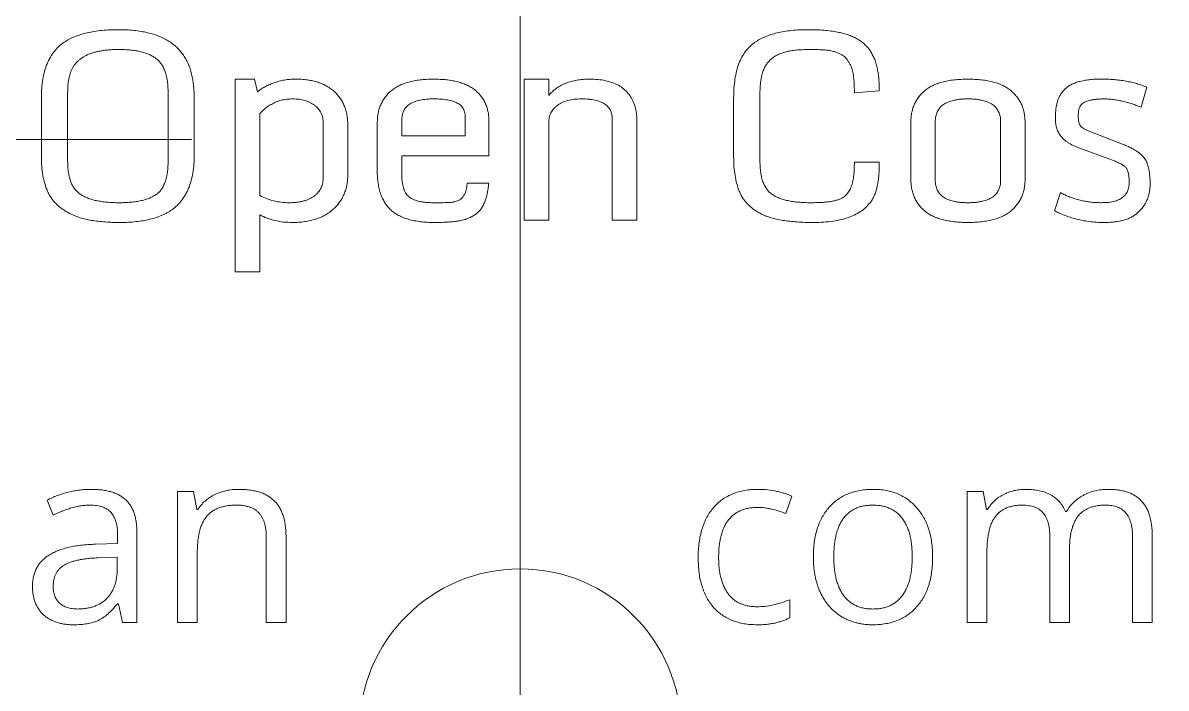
# Model space of a CAD drawing. Header units: millimetres. Extents: x 75.8 to 136.8, y 160.9 to 221.9.
# Drawn here: x 101.66 to 112.32, y 165.77 to 171.97 of the extents above; entities that cross this region are included whole.
import ezdxf

# ---------------------------------------------------------------- set-up
doc = ezdxf.new("R2010")
doc.units = ezdxf.units.MM

# ---------------------------------------------------------------- blocks, each defined once
blk = doc.blocks.new('SW_CENTERMARKSYMBOL_0')
at = {"color": 0, "linetype": 'Continuous', "lineweight": 0}
blk.add_line((0, -5), (0, -30.511), dxfattribs=at)
blk = doc.blocks.new('SW_CENTERMARKSYMBOL_42')
at = {"color": 0, "linetype": 'Continuous', "lineweight": 0}
for p, q in [((0, 2.5), (0, 4)), ((0, 0), (0, 2.5)), ((-2.5, 0), (-4, 0)), ((0, 0), (-2.5, 0)), ((0, 0), (0, -2.5)), ((0, 0), (2.5, 0)), ((2.5, 0), (4, 0)), ((0, -2.5), (0, -4))]:
    blk.add_line(p, q, dxfattribs=at)
blk = doc.blocks.new('SW_CENTERMARKSYMBOL_45')
at = {"color": 0, "linetype": 'Continuous', "lineweight": 0}
for p, q in [((0, 2.5), (0, 5)), ((0, 0), (0, 2.5)), ((-2.5, 0), (-5, 0)), ((0, 0), (-2.5, 0)), ((0, 0), (0, -2.5)), ((0, 0), (2.5, 0)), ((2.5, 0), (5, 0)), ((0, -2.5), (0, -5))]:
    blk.add_line(p, q, dxfattribs=at)

msp = doc.modelspace()

# ---------------------------------------------------------------- linework, layer by layer
at = {"color": 7, "linetype": 'Continuous', "lineweight": 15}
for p, q in [((103.824, 171.443), (103.645, 171.443)), ((103.645, 171.443), (103.645, 169.646)), ((103.851, 171.324), (103.824, 171.443)), ((106.567, 171.443), (106.339, 171.443)), ((106.339, 171.443), (106.339, 170.13)), ((106.567, 171.29), (106.567, 171.443)), ((102.082, 171.317), (102.082, 170.677)), ((103.019, 170.677), (103.019, 171.317)), ((108.536, 170.677), (108.536, 171.316)), ((109.417, 171.314), (109.649, 171.335)), ((112.089, 171.181), (112.142, 171.368)), ((101.837, 171.268), (101.837, 170.719)), ((103.262, 170.736), (103.262, 171.252)), ((108.291, 171.267), (108.291, 170.719)), ((103.873, 171.118), (103.873, 170.358)), ((105.789, 170.913), (105.789, 171.078)), ((107.159, 171.072), (107.159, 170.13)), ((107.388, 170.13), (107.388, 171.066)), ((104.465, 170.531), (104.465, 171.03)), ((104.694, 170.551), (104.694, 171.017)), ((104.969, 171.034), (104.969, 170.587)), ((105.197, 171.058), (105.197, 170.913)), ((106.01, 170.729), (106.01, 171.042)), ((106.567, 170.13), (106.567, 171.04)), ((109.942, 171.033), (109.942, 170.515)), ((110.17, 171.047), (110.17, 170.501)), ((110.78, 170.501), (110.78, 171.047)), ((111.008, 170.515), (111.008, 171.033)), ((105.197, 170.913), (105.789, 170.913)), ((111.916, 170.837), (111.613, 170.954)), ((111.542, 170.789), (111.848, 170.677)), ((105.197, 170.559), (105.197, 170.729)), ((105.197, 170.729), (106.01, 170.729)), ((109.649, 170.668), (109.417, 170.668)), ((106.008, 170.474), (105.806, 170.474)), ((111.338, 170.385), (111.282, 170.216)), ((103.873, 169.646), (103.873, 170.178)), ((106.339, 170.13), (106.567, 170.13)), ((107.159, 170.13), (107.388, 170.13)), ((103.645, 169.646), (103.873, 169.646)), ((103.106, 167.6), (103.256, 167.6)), ((103.106, 166.38), (103.106, 167.6)), ((103.256, 167.6), (103.286, 167.432)), ((108.832, 167.556), (108.776, 167.396)), ((110.468, 167.6), (110.618, 167.6)), ((110.468, 166.38), (110.468, 167.6)), ((110.618, 167.6), (110.648, 167.432)), ((101.947, 167.381), (101.891, 167.52)), ((103.286, 167.432), (103.295, 167.432)), ((110.648, 167.432), (110.656, 167.432)), ((111.385, 167.414), (111.394, 167.414)), ((102.548, 167.116), (102.548, 167.192)), ((102.728, 167.213), (102.728, 166.38)), ((103.934, 166.38), (103.934, 167.175)), ((104.118, 167.175), (104.118, 166.38)), ((111.238, 166.38), (111.238, 167.18)), ((112.009, 166.38), (112.009, 167.18)), ((112.194, 167.175), (112.194, 166.38)), ((102.342, 167.11), (102.548, 167.116)), ((103.29, 167.025), (103.29, 166.38)), ((110.652, 167.025), (110.652, 166.38)), ((111.423, 167.067), (111.423, 166.38)), ((102.544, 166.99), (102.36, 166.982)), ((102.544, 166.877), (102.544, 166.99)), ((108.814, 166.593), (108.814, 166.425)), ((102.555, 166.555), (102.546, 166.555)), ((102.592, 166.38), (102.555, 166.555)), ((102.728, 166.38), (102.592, 166.38)), ((103.29, 166.38), (103.106, 166.38)), ((104.118, 166.38), (103.934, 166.38)), ((110.652, 166.38), (110.468, 166.38)), ((111.423, 166.38), (111.238, 166.38)), ((112.194, 166.38), (112.009, 166.38))]:
    msp.add_line(p, q, dxfattribs=at)
for centre, radius in [((106.301, 191.38), 28.011), ((106.301, 165.38), 1.5)]:
    msp.add_circle(centre, radius, dxfattribs=at)
for points, knots in [([(102.561, 171.903), (102.533, 171.903), (102.48, 171.902), (102.404, 171.897), (102.332, 171.888), (102.266, 171.875), (102.204, 171.859), (102.148, 171.839), (102.097, 171.816), (102.066, 171.797), (102.051, 171.787)], [0, 0, 0, 0, 0.154129, 0.299076, 0.435223, 0.562365, 0.681915, 0.794199, 0.899879, 1, 1, 1, 1]), ([(103.244, 171.462), (103.24, 171.48), (103.233, 171.515), (103.215, 171.565), (103.195, 171.612), (103.17, 171.655), (103.141, 171.695), (103.108, 171.731), (103.071, 171.764), (103.03, 171.794), (102.985, 171.819), (102.936, 171.842), (102.883, 171.861), (102.827, 171.876), (102.766, 171.888), (102.701, 171.897), (102.632, 171.902), (102.585, 171.903), (102.561, 171.903)], [0, 0, 0, 0, 0.0611877, 0.1202225, 0.1774953, 0.2326384, 0.2876875, 0.3420859, 0.397082, 0.4535808, 0.5110694, 0.5710076, 0.6337419, 0.6992345, 0.7685912, 0.841652, 0.9187038, 1, 1, 1, 1]), ([(109.631, 171.536), (109.628, 171.552), (109.622, 171.582), (109.607, 171.625), (109.589, 171.664), (109.569, 171.701), (109.544, 171.734), (109.516, 171.764), (109.484, 171.791), (109.449, 171.815), (109.409, 171.836), (109.364, 171.854), (109.314, 171.87), (109.258, 171.882), (109.197, 171.891), (109.13, 171.899), (109.057, 171.902), (108.981, 171.904), (108.905, 171.902), (108.831, 171.897), (108.762, 171.887), (108.698, 171.875), (108.639, 171.858), (108.585, 171.838), (108.535, 171.815), (108.505, 171.796), (108.49, 171.786)], [0, 0, 0, 0, 0.035133, 0.068933, 0.101108, 0.132465, 0.163266, 0.194128, 0.224878, 0.256243, 0.289485, 0.325481, 0.364911, 0.407634, 0.453977, 0.504342, 0.558538, 0.616702, 0.67514, 0.730212, 0.782109, 0.830685, 0.876543, 0.919902, 0.960844, 1, 1, 1, 1]), ([(102.051, 171.787), (102.034, 171.775), (101.999, 171.749), (101.956, 171.701), (101.919, 171.646), (101.888, 171.585), (101.865, 171.515), (101.849, 171.439), (101.839, 171.356), (101.838, 171.298), (101.837, 171.268)], [0, 0, 0, 0, 0.108947, 0.218553, 0.330042, 0.447138, 0.570362, 0.703225, 0.845631, 1, 1, 1, 1]), ([(102.561, 171.719), (102.546, 171.719), (102.516, 171.719), (102.474, 171.716), (102.433, 171.712), (102.395, 171.706), (102.359, 171.699), (102.325, 171.691), (102.293, 171.68), (102.264, 171.668), (102.237, 171.654), (102.213, 171.639), (102.19, 171.622), (102.17, 171.603), (102.152, 171.583), (102.136, 171.562), (102.123, 171.538), (102.116, 171.521), (102.113, 171.513)], [0, 0, 0, 0, 0.0856521, 0.1673233, 0.244427, 0.3185508, 0.3877488, 0.4542169, 0.5170474, 0.5772336, 0.6348374, 0.6895963, 0.7429, 0.7952575, 0.8466924, 0.8972668, 0.9481742, 1, 1, 1, 1]), ([(103.019, 171.317), (103.018, 171.336), (103.017, 171.371), (103.013, 171.422), (103.004, 171.469), (102.992, 171.511), (102.977, 171.548), (102.958, 171.581), (102.935, 171.61), (102.909, 171.634), (102.879, 171.654), (102.845, 171.672), (102.807, 171.686), (102.766, 171.699), (102.72, 171.708), (102.67, 171.714), (102.617, 171.718), (102.58, 171.719), (102.561, 171.719)], [0, 0, 0, 0, 0.078018, 0.149764, 0.215706, 0.27726, 0.333776, 0.387099, 0.437551, 0.486635, 0.536914, 0.589906, 0.646982, 0.707703, 0.773343, 0.843308, 0.918959, 1, 1, 1, 1]), ([(108.49, 171.786), (108.474, 171.774), (108.442, 171.749), (108.401, 171.702), (108.367, 171.648), (108.338, 171.586), (108.317, 171.517), (108.302, 171.44), (108.293, 171.356), (108.291, 171.297), (108.291, 171.267)], [0, 0, 0, 0, 0.104714, 0.210493, 0.320728, 0.436488, 0.561592, 0.696124, 0.841932, 1, 1, 1, 1]), ([(108.789, 171.699), (108.804, 171.703), (108.836, 171.709), (108.89, 171.715), (108.95, 171.718), (109.016, 171.719), (109.08, 171.718), (109.138, 171.715), (109.187, 171.709), (109.227, 171.7), (109.259, 171.688), (109.286, 171.677), (109.308, 171.665), (109.327, 171.651), (109.342, 171.634), (109.357, 171.613), (109.372, 171.588), (109.385, 171.564), (109.394, 171.541), (109.4, 171.519), (109.405, 171.494), (109.409, 171.465), (109.413, 171.433), (109.415, 171.397), (109.416, 171.357), (109.417, 171.329), (109.417, 171.314)], [0, 0, 0, 0, 0.050699, 0.109191, 0.176108, 0.251218, 0.32515, 0.388911, 0.442352, 0.48617, 0.522919, 0.554786, 0.582736, 0.606691, 0.630463, 0.658449, 0.690378, 0.727146, 0.748432, 0.772702, 0.800918, 0.832894, 0.868645, 0.908663, 0.952171, 1, 1, 1, 1]), ([(108.536, 171.316), (108.537, 171.335), (108.537, 171.37), (108.542, 171.422), (108.551, 171.469), (108.563, 171.512), (108.578, 171.55), (108.598, 171.583), (108.621, 171.612), (108.639, 171.628), (108.648, 171.636)], [0, 0, 0, 0, 0.159185, 0.306671, 0.442556, 0.568607, 0.685073, 0.794573, 0.898292, 1, 1, 1, 1]), ([(108.648, 171.636), (108.658, 171.643), (108.678, 171.658), (108.713, 171.675), (108.749, 171.69), (108.775, 171.696), (108.789, 171.699)], [0, 0, 0, 0, 0.237932, 0.483037, 0.736368, 1, 1, 1, 1]), ([(102.113, 171.513), (102.108, 171.499), (102.098, 171.47), (102.089, 171.424), (102.083, 171.372), (102.083, 171.336), (102.082, 171.317)], [0, 0, 0, 0, 0.220048, 0.457872, 0.717923, 1, 1, 1, 1]), ([(109.649, 171.335), (109.648, 171.354), (109.648, 171.39), (109.645, 171.443), (109.64, 171.491), (109.634, 171.522), (109.631, 171.536)], [0, 0, 0, 0, 0.278953, 0.538806, 0.778336, 1, 1, 1, 1]), ([(103.262, 171.252), (103.262, 171.271), (103.262, 171.308), (103.258, 171.362), (103.253, 171.413), (103.247, 171.446), (103.244, 171.462)], [0, 0, 0, 0, 0.269642, 0.526154, 0.76998, 1, 1, 1, 1]), ([(104.205, 171.443), (104.188, 171.442), (104.154, 171.441), (104.103, 171.435), (104.053, 171.423), (104.004, 171.408), (103.959, 171.39), (103.918, 171.37), (103.882, 171.349), (103.861, 171.332), (103.851, 171.324)], [0, 0, 0, 0, 0.136215, 0.270558, 0.405157, 0.539965, 0.670189, 0.788966, 0.898868, 1, 1, 1, 1]), ([(104.694, 171.017), (104.693, 171.033), (104.693, 171.064), (104.686, 171.108), (104.677, 171.151), (104.663, 171.191), (104.646, 171.229), (104.624, 171.263), (104.599, 171.296), (104.57, 171.327), (104.537, 171.354), (104.5, 171.378), (104.459, 171.398), (104.416, 171.414), (104.368, 171.427), (104.317, 171.436), (104.262, 171.442), (104.225, 171.442), (104.205, 171.443)], [0, 0, 0, 0, 0.063777, 0.125134, 0.183998, 0.241514, 0.297667, 0.353581, 0.409863, 0.467069, 0.525192, 0.58475, 0.645479, 0.709398, 0.77587, 0.846158, 0.921035, 1, 1, 1, 1]), ([(106.01, 171.042), (106.01, 171.058), (106.009, 171.088), (106.003, 171.133), (105.993, 171.174), (105.979, 171.213), (105.961, 171.249), (105.939, 171.282), (105.912, 171.312), (105.882, 171.34), (105.848, 171.364), (105.809, 171.385), (105.766, 171.403), (105.719, 171.418), (105.668, 171.429), (105.613, 171.437), (105.554, 171.441), (105.491, 171.443), (105.429, 171.441), (105.369, 171.437), (105.314, 171.428), (105.262, 171.416), (105.215, 171.401), (105.172, 171.382), (105.133, 171.36), (105.098, 171.334), (105.067, 171.306), (105.041, 171.274), (105.019, 171.241), (105, 171.204), (104.986, 171.165), (104.976, 171.124), (104.97, 171.08), (104.969, 171.05), (104.969, 171.034)], [0, 0, 0, 0, 0.03122, 0.060977, 0.089138, 0.11646, 0.143067, 0.169549, 0.196066, 0.223064, 0.251092, 0.280079, 0.311045, 0.343746, 0.37838, 0.415498, 0.455204, 0.497683, 0.540163, 0.579889, 0.61728, 0.652487, 0.685261, 0.716416, 0.746291, 0.774936, 0.802775, 0.830021, 0.856835, 0.883765, 0.911312, 0.939706, 0.969019, 1, 1, 1, 1]), ([(106.948, 171.443), (106.928, 171.442), (106.888, 171.441), (106.83, 171.434), (106.777, 171.422), (106.727, 171.406), (106.681, 171.384), (106.638, 171.358), (106.6, 171.326), (106.578, 171.302), (106.567, 171.29)], [0, 0, 0, 0, 0.1441277, 0.2807172, 0.4091655, 0.5323875, 0.65137, 0.7681889, 0.8831596, 1, 1, 1, 1]), ([(107.363, 171.212), (107.355, 171.23), (107.34, 171.266), (107.306, 171.314), (107.265, 171.354), (107.216, 171.387), (107.159, 171.412), (107.095, 171.43), (107.024, 171.441), (106.974, 171.442), (106.948, 171.443)], [0, 0, 0, 0, 0.117342, 0.230528, 0.342032, 0.456562, 0.576816, 0.705505, 0.846403, 1, 1, 1, 1]), ([(111.008, 171.033), (111.008, 171.048), (111.007, 171.078), (111.001, 171.122), (110.991, 171.164), (110.977, 171.202), (110.959, 171.239), (110.936, 171.273), (110.91, 171.304), (110.879, 171.333), (110.845, 171.359), (110.805, 171.381), (110.761, 171.401), (110.712, 171.416), (110.659, 171.428), (110.601, 171.437), (110.539, 171.441), (110.474, 171.443), (110.409, 171.441), (110.347, 171.437), (110.289, 171.428), (110.236, 171.416), (110.188, 171.401), (110.144, 171.382), (110.105, 171.36), (110.07, 171.334), (110.04, 171.305), (110.013, 171.274), (109.992, 171.24), (109.973, 171.203), (109.959, 171.164), (109.949, 171.123), (109.944, 171.078), (109.943, 171.048), (109.942, 171.033)], [0, 0, 0, 0, 0.030148, 0.058863, 0.08671, 0.113585, 0.1401, 0.166396, 0.193116, 0.220407, 0.248639, 0.278142, 0.309436, 0.34277, 0.378268, 0.416099, 0.456934, 0.500475, 0.544016, 0.584616, 0.62268, 0.658126, 0.691012, 0.72209, 0.751593, 0.779496, 0.806617, 0.833157, 0.859521, 0.886036, 0.913051, 0.940669, 0.969617, 1, 1, 1, 1]), ([(112.142, 171.368), (112.127, 171.374), (112.096, 171.386), (112.048, 171.401), (111.999, 171.414), (111.947, 171.424), (111.893, 171.433), (111.837, 171.438), (111.779, 171.442), (111.72, 171.443), (111.662, 171.442), (111.607, 171.438), (111.558, 171.43), (111.512, 171.42), (111.472, 171.407), (111.436, 171.391), (111.405, 171.372), (111.387, 171.356), (111.379, 171.349)], [0, 0, 0, 0, 0.0613285, 0.1241668, 0.188864, 0.2554994, 0.3243405, 0.3950281, 0.4686574, 0.5444272, 0.618846, 0.6875614, 0.7508842, 0.8089942, 0.8620718, 0.9114038, 0.9568447, 1, 1, 1, 1]), ([(111.379, 171.349), (111.371, 171.341), (111.357, 171.325), (111.337, 171.299), (111.323, 171.27), (111.31, 171.239), (111.302, 171.205), (111.294, 171.167), (111.292, 171.123), (111.289, 171.076), (111.293, 171.028), (111.302, 170.982), (111.32, 170.941), (111.341, 170.911), (111.361, 170.889), (111.379, 170.872), (111.399, 170.857), (111.423, 170.842), (111.449, 170.828), (111.477, 170.814), (111.509, 170.801), (111.531, 170.793), (111.542, 170.789)], [0, 0, 0, 0, 0.0463858, 0.0914837, 0.1369147, 0.1822691, 0.2311688, 0.2863507, 0.3480011, 0.4165809, 0.4858249, 0.5503744, 0.6129154, 0.6740366, 0.7056658, 0.7394472, 0.7757025, 0.8147254, 0.8565484, 0.9010621, 0.9490678, 1, 1, 1, 1]), ([(104.465, 171.03), (104.465, 171.039), (104.464, 171.056), (104.461, 171.082), (104.454, 171.105), (104.445, 171.127), (104.434, 171.148), (104.419, 171.167), (104.403, 171.184), (104.377, 171.205), (104.341, 171.226), (104.292, 171.245), (104.239, 171.256), (104.183, 171.259), (104.127, 171.256), (104.074, 171.247), (104.025, 171.231), (103.982, 171.209), (103.945, 171.185), (103.914, 171.162), (103.89, 171.141), (103.878, 171.125), (103.873, 171.118)], [0, 0, 0, 0, 0.035073, 0.06807, 0.099991, 0.131191, 0.162128, 0.19289, 0.224355, 0.256656, 0.322887, 0.390472, 0.46111, 0.536036, 0.610935, 0.681585, 0.747886, 0.81244, 0.872042, 0.922777, 0.964965, 1, 1, 1, 1]), ([(105.789, 171.078), (105.789, 171.086), (105.789, 171.102), (105.785, 171.125), (105.779, 171.146), (105.771, 171.165), (105.761, 171.182), (105.748, 171.197), (105.732, 171.209), (105.708, 171.224), (105.671, 171.238), (105.62, 171.25), (105.561, 171.257), (105.496, 171.259), (105.43, 171.257), (105.37, 171.249), (105.318, 171.234), (105.281, 171.217), (105.256, 171.199), (105.24, 171.185), (105.226, 171.168), (105.216, 171.15), (105.207, 171.129), (105.201, 171.107), (105.197, 171.083), (105.197, 171.066), (105.197, 171.058)], [0, 0, 0, 0, 0.030938, 0.059512, 0.086032, 0.111502, 0.136241, 0.16005, 0.184541, 0.210277, 0.266343, 0.330879, 0.405332, 0.489605, 0.574344, 0.649477, 0.715684, 0.77479, 0.80213, 0.828767, 0.855211, 0.881716, 0.909008, 0.937374, 0.96772, 1, 1, 1, 1]), ([(106.567, 171.04), (106.567, 171.048), (106.568, 171.064), (106.571, 171.087), (106.578, 171.108), (106.587, 171.129), (106.598, 171.148), (106.613, 171.166), (106.629, 171.183), (106.655, 171.204), (106.693, 171.227), (106.746, 171.245), (106.806, 171.257), (106.849, 171.258), (106.871, 171.258)], [0, 0, 0, 0, 0.056701, 0.111401, 0.165118, 0.217708, 0.270798, 0.325175, 0.38157, 0.440096, 0.56319, 0.695285, 0.839413, 1, 1, 1, 1]), ([(106.871, 171.258), (106.883, 171.258), (106.906, 171.258), (106.938, 171.256), (106.969, 171.252), (106.997, 171.247), (107.023, 171.24), (107.046, 171.232), (107.068, 171.223), (107.087, 171.212), (107.104, 171.2), (107.119, 171.186), (107.132, 171.171), (107.142, 171.153), (107.15, 171.135), (107.155, 171.115), (107.159, 171.094), (107.159, 171.079), (107.159, 171.072)], [0, 0, 0, 0, 0.08986, 0.173403, 0.252672, 0.32607, 0.395039, 0.458596, 0.519161, 0.57603, 0.629757, 0.6815, 0.732136, 0.782807, 0.83425, 0.886159, 0.941584, 1, 1, 1, 1]), ([(107.388, 171.066), (107.388, 171.079), (107.387, 171.105), (107.382, 171.142), (107.375, 171.178), (107.367, 171.2), (107.363, 171.212)], [0, 0, 0, 0, 0.264242, 0.518154, 0.760959, 1, 1, 1, 1]), ([(110.78, 171.047), (110.78, 171.055), (110.779, 171.072), (110.776, 171.096), (110.77, 171.119), (110.761, 171.139), (110.75, 171.158), (110.737, 171.176), (110.722, 171.192), (110.704, 171.206), (110.683, 171.218), (110.66, 171.229), (110.636, 171.239), (110.608, 171.245), (110.578, 171.251), (110.546, 171.256), (110.511, 171.258), (110.475, 171.259), (110.439, 171.258), (110.404, 171.256), (110.372, 171.251), (110.342, 171.245), (110.315, 171.239), (110.29, 171.229), (110.267, 171.218), (110.247, 171.206), (110.228, 171.192), (110.213, 171.176), (110.2, 171.158), (110.189, 171.139), (110.181, 171.119), (110.174, 171.096), (110.171, 171.072), (110.171, 171.055), (110.17, 171.047)], [0, 0, 0, 0, 0.030327, 0.059237, 0.086672, 0.112903, 0.138894, 0.164499, 0.190755, 0.217816, 0.245775, 0.275553, 0.307021, 0.340559, 0.376632, 0.414958, 0.456035, 0.5, 0.543965, 0.585042, 0.623368, 0.659441, 0.692979, 0.724447, 0.754225, 0.782184, 0.809245, 0.835501, 0.861106, 0.887097, 0.913328, 0.940763, 0.969673, 1, 1, 1, 1]), ([(111.613, 170.954), (111.603, 170.958), (111.584, 170.965), (111.56, 170.977), (111.54, 170.99), (111.525, 171.004), (111.514, 171.022), (111.507, 171.044), (111.504, 171.071), (111.502, 171.101), (111.504, 171.131), (111.509, 171.159), (111.517, 171.183), (111.526, 171.197), (111.531, 171.203)], [0, 0, 0, 0, 0.104184, 0.193858, 0.268118, 0.331229, 0.393051, 0.466355, 0.551919, 0.652862, 0.755022, 0.845731, 0.926039, 1, 1, 1, 1]), ([(111.531, 171.203), (111.535, 171.207), (111.544, 171.217), (111.562, 171.228), (111.584, 171.238), (111.61, 171.245), (111.639, 171.251), (111.673, 171.255), (111.71, 171.258), (111.737, 171.258), (111.751, 171.258)], [0, 0, 0, 0, 0.080998, 0.169415, 0.271226, 0.386243, 0.515521, 0.660621, 0.822024, 1, 1, 1, 1]), ([(111.751, 171.258), (111.764, 171.258), (111.791, 171.257), (111.833, 171.252), (111.879, 171.244), (111.927, 171.234), (111.973, 171.221), (112.017, 171.209), (112.055, 171.195), (112.078, 171.186), (112.089, 171.181)], [0, 0, 0, 0, 0.112268, 0.234459, 0.367125, 0.510473, 0.652029, 0.78069, 0.896594, 1, 1, 1, 1]), ([(111.751, 170.107), (111.768, 170.107), (111.802, 170.108), (111.851, 170.113), (111.896, 170.12), (111.938, 170.132), (111.977, 170.145), (112.011, 170.163), (112.043, 170.184), (112.07, 170.208), (112.094, 170.234), (112.116, 170.262), (112.134, 170.292), (112.148, 170.324), (112.16, 170.358), (112.167, 170.393), (112.173, 170.43), (112.174, 170.468), (112.173, 170.506), (112.17, 170.542), (112.167, 170.575), (112.161, 170.605), (112.154, 170.633), (112.146, 170.658), (112.136, 170.681), (112.124, 170.701), (112.11, 170.72), (112.092, 170.738), (112.071, 170.756), (112.046, 170.773), (112.018, 170.79), (111.987, 170.806), (111.953, 170.822), (111.928, 170.832), (111.916, 170.837)], [0, 0, 0, 0, 0.0464378, 0.0902067, 0.1311544, 0.1692845, 0.2057438, 0.240249, 0.2732792, 0.305746, 0.3374672, 0.368777, 0.3996335, 0.4305795, 0.4620656, 0.49422, 0.5271802, 0.5617789, 0.5960397, 0.6278126, 0.6574388, 0.6848139, 0.710204, 0.7338942, 0.7556731, 0.776044, 0.7965978, 0.8190098, 0.8433172, 0.8697805, 0.8986604, 0.9297337, 0.9636759, 1, 1, 1, 1]), ([(101.837, 170.719), (101.838, 170.689), (101.839, 170.632), (101.85, 170.548), (101.867, 170.471), (101.888, 170.411), (101.909, 170.367), (101.929, 170.336), (101.951, 170.306), (101.977, 170.279), (102.005, 170.253), (102.037, 170.229), (102.072, 170.207), (102.097, 170.193), (102.11, 170.187)], [0, 0, 0, 0, 0.1408207, 0.2724525, 0.3959604, 0.5130376, 0.5701564, 0.6272416, 0.6845418, 0.7433138, 0.8037149, 0.866666, 0.93172, 1, 1, 1, 1]), ([(102.082, 170.677), (102.083, 170.659), (102.083, 170.624), (102.089, 170.573), (102.098, 170.528), (102.111, 170.486), (102.127, 170.45), (102.148, 170.418), (102.173, 170.391), (102.201, 170.369), (102.233, 170.35), (102.269, 170.335), (102.308, 170.321), (102.351, 170.31), (102.398, 170.302), (102.449, 170.296), (102.503, 170.292), (102.541, 170.291), (102.56, 170.291)], [0, 0, 0, 0, 0.076499, 0.14738, 0.212095, 0.27175, 0.327575, 0.379894, 0.430107, 0.479915, 0.531077, 0.585113, 0.643178, 0.704909, 0.771406, 0.842844, 0.919001, 1, 1, 1, 1]), ([(102.56, 170.291), (102.579, 170.291), (102.617, 170.292), (102.671, 170.296), (102.72, 170.301), (102.766, 170.31), (102.808, 170.32), (102.845, 170.334), (102.879, 170.35), (102.909, 170.368), (102.936, 170.39), (102.958, 170.417), (102.977, 170.449), (102.992, 170.486), (103.004, 170.527), (103.013, 170.573), (103.017, 170.623), (103.018, 170.659), (103.019, 170.677)], [0, 0, 0, 0, 0.082568, 0.159177, 0.23092, 0.296689, 0.358126, 0.4149, 0.467437, 0.516952, 0.564949, 0.61445, 0.666421, 0.722236, 0.78309, 0.849363, 0.921506, 1, 1, 1, 1]), ([(103.052, 170.225), (103.069, 170.238), (103.103, 170.264), (103.146, 170.312), (103.182, 170.366), (103.212, 170.427), (103.235, 170.495), (103.25, 170.57), (103.261, 170.651), (103.262, 170.707), (103.262, 170.736)], [0, 0, 0, 0, 0.110686, 0.220503, 0.333616, 0.450549, 0.574179, 0.706071, 0.847274, 1, 1, 1, 1]), ([(108.291, 170.719), (108.291, 170.689), (108.293, 170.631), (108.302, 170.547), (108.319, 170.469), (108.338, 170.41), (108.358, 170.365), (108.375, 170.334), (108.397, 170.306), (108.421, 170.278), (108.449, 170.252), (108.479, 170.228), (108.513, 170.205), (108.538, 170.192), (108.55, 170.186)], [0, 0, 0, 0, 0.1438914, 0.2777387, 0.4020858, 0.5191993, 0.5756344, 0.6321156, 0.6888384, 0.7466529, 0.8068081, 0.8685685, 0.932825, 1, 1, 1, 1]), ([(109.324, 170.35), (109.318, 170.345), (109.304, 170.335), (109.278, 170.323), (109.246, 170.313), (109.21, 170.305), (109.168, 170.299), (109.12, 170.294), (109.066, 170.292), (109.009, 170.291), (108.951, 170.292), (108.895, 170.296), (108.844, 170.301), (108.797, 170.31), (108.754, 170.32), (108.715, 170.334), (108.68, 170.349), (108.649, 170.368), (108.622, 170.39), (108.599, 170.418), (108.579, 170.449), (108.563, 170.486), (108.551, 170.527), (108.543, 170.573), (108.537, 170.623), (108.537, 170.659), (108.536, 170.677)], [0, 0, 0, 0, 0.023141, 0.050244, 0.081553, 0.117411, 0.158389, 0.204649, 0.255939, 0.31272, 0.370193, 0.423638, 0.473449, 0.519552, 0.562035, 0.601667, 0.638081, 0.672099, 0.705296, 0.738939, 0.774385, 0.812345, 0.853526, 0.898267, 0.947008, 1, 1, 1, 1]), ([(109.417, 170.668), (109.416, 170.654), (109.416, 170.628), (109.415, 170.589), (109.412, 170.554), (109.409, 170.532), (109.408, 170.521)], [0, 0, 0, 0, 0.281231, 0.540597, 0.781015, 1, 1, 1, 1]), ([(109.572, 170.303), (109.578, 170.312), (109.591, 170.332), (109.606, 170.366), (109.62, 170.405), (109.63, 170.448), (109.639, 170.496), (109.645, 170.549), (109.648, 170.607), (109.648, 170.647), (109.649, 170.668)], [0, 0, 0, 0, 0.0896767, 0.187072, 0.2946924, 0.4122715, 0.540574, 0.6812392, 0.8345761, 1, 1, 1, 1]), ([(111.848, 170.677), (111.861, 170.672), (111.885, 170.662), (111.916, 170.645), (111.94, 170.627), (111.957, 170.606), (111.967, 170.582), (111.974, 170.553), (111.978, 170.519), (111.979, 170.495), (111.979, 170.482)], [0, 0, 0, 0, 0.161635, 0.298778, 0.414688, 0.510809, 0.606809, 0.718936, 0.84951, 1, 1, 1, 1]), ([(103.873, 170.358), (103.894, 170.348), (103.935, 170.327), (104.003, 170.307), (104.074, 170.294), (104.135, 170.29), (104.183, 170.292), (104.218, 170.295), (104.251, 170.3), (104.281, 170.307), (104.31, 170.315), (104.336, 170.326), (104.36, 170.339), (104.382, 170.354), (104.402, 170.37), (104.419, 170.388), (104.433, 170.408), (104.445, 170.43), (104.454, 170.453), (104.461, 170.478), (104.464, 170.504), (104.465, 170.522), (104.465, 170.531)], [0, 0, 0, 0, 0.09471, 0.189486, 0.286814, 0.387686, 0.438058, 0.485149, 0.530157, 0.572257, 0.612618, 0.6512, 0.687951, 0.72388, 0.758556, 0.792101, 0.825346, 0.858587, 0.891904, 0.92629, 0.962309, 1, 1, 1, 1]), ([(104.176, 170.107), (104.196, 170.107), (104.235, 170.108), (104.291, 170.114), (104.344, 170.123), (104.394, 170.137), (104.44, 170.154), (104.483, 170.175), (104.522, 170.2), (104.558, 170.229), (104.59, 170.26), (104.618, 170.295), (104.641, 170.331), (104.66, 170.371), (104.676, 170.412), (104.686, 170.456), (104.693, 170.503), (104.693, 170.534), (104.694, 170.551)], [0, 0, 0, 0, 0.07764, 0.150953, 0.220826, 0.287168, 0.351077, 0.412546, 0.472856, 0.532361, 0.590873, 0.647749, 0.704293, 0.760536, 0.817772, 0.876396, 0.936825, 1, 1, 1, 1]), ([(104.969, 170.587), (104.969, 170.567), (104.969, 170.529), (104.976, 170.473), (104.985, 170.422), (104.999, 170.374), (105.017, 170.331), (105.039, 170.291), (105.064, 170.255), (105.094, 170.223), (105.129, 170.196), (105.168, 170.172), (105.212, 170.151), (105.261, 170.136), (105.315, 170.123), (105.374, 170.113), (105.437, 170.108), (105.481, 170.107), (105.504, 170.107)], [0, 0, 0, 0, 0.071537, 0.138249, 0.201314, 0.260546, 0.317119, 0.371038, 0.424087, 0.475897, 0.528619, 0.583696, 0.641476, 0.703555, 0.769983, 0.841086, 0.917633, 1, 1, 1, 1]), ([(105.806, 170.474), (105.805, 170.462), (105.803, 170.441), (105.797, 170.413), (105.792, 170.391), (105.783, 170.371), (105.771, 170.354), (105.761, 170.335), (105.746, 170.322), (105.727, 170.313), (105.705, 170.306), (105.688, 170.299), (105.673, 170.296), (105.661, 170.295), (105.644, 170.293), (105.623, 170.293), (105.597, 170.292), (105.566, 170.291), (105.531, 170.291), (105.493, 170.291), (105.454, 170.292), (105.417, 170.294), (105.383, 170.299), (105.352, 170.305), (105.325, 170.314), (105.3, 170.323), (105.279, 170.335), (105.261, 170.349), (105.245, 170.366), (105.232, 170.385), (105.221, 170.407), (105.212, 170.432), (105.205, 170.46), (105.2, 170.49), (105.197, 170.524), (105.197, 170.547), (105.197, 170.559)], [0, 0, 0, 0, 0.0385047, 0.0700894, 0.0958698, 0.1153294, 0.1446076, 0.1658247, 0.1852175, 0.2097081, 0.2367108, 0.2630664, 0.2720693, 0.2858529, 0.3048446, 0.3286129, 0.3576129, 0.3918453, 0.4309018, 0.4751902, 0.5203001, 0.5618659, 0.6000726, 0.6350544, 0.6670243, 0.6966328, 0.7235001, 0.7484659, 0.7732493, 0.7987134, 0.8262629, 0.8558111, 0.8874522, 0.9221362, 0.9593172, 1, 1, 1, 1]), ([(105.504, 170.107), (105.526, 170.107), (105.569, 170.108), (105.629, 170.11), (105.682, 170.115), (105.729, 170.12), (105.771, 170.13), (105.81, 170.142), (105.845, 170.158), (105.878, 170.177), (105.906, 170.199), (105.931, 170.226), (105.952, 170.256), (105.968, 170.29), (105.982, 170.328), (105.993, 170.372), (106.002, 170.421), (106.006, 170.456), (106.008, 170.474)], [0, 0, 0, 0, 0.092914, 0.1764, 0.250109, 0.315099, 0.37388, 0.429481, 0.483137, 0.535305, 0.585774, 0.635604, 0.685484, 0.73686, 0.792466, 0.854854, 0.923921, 1, 1, 1, 1]), ([(109.408, 170.521), (109.405, 170.503), (109.399, 170.469), (109.381, 170.422), (109.357, 170.382), (109.335, 170.36), (109.324, 170.35)], [0, 0, 0, 0, 0.277626, 0.530905, 0.769886, 1, 1, 1, 1]), ([(109.942, 170.515), (109.943, 170.5), (109.944, 170.47), (109.949, 170.426), (109.959, 170.384), (109.974, 170.345), (109.991, 170.309), (110.014, 170.275), (110.04, 170.244), (110.07, 170.215), (110.105, 170.189), (110.144, 170.167), (110.188, 170.148), (110.236, 170.133), (110.289, 170.122), (110.347, 170.113), (110.409, 170.108), (110.474, 170.106), (110.539, 170.108), (110.601, 170.113), (110.659, 170.122), (110.712, 170.133), (110.761, 170.149), (110.805, 170.168), (110.844, 170.19), (110.879, 170.216), (110.91, 170.245), (110.936, 170.276), (110.959, 170.31), (110.977, 170.346), (110.991, 170.385), (111.001, 170.426), (111.007, 170.47), (111.008, 170.5), (111.008, 170.515)], [0, 0, 0, 0, 0.0304187, 0.0591683, 0.0870479, 0.1138736, 0.1404197, 0.1666177, 0.1933689, 0.2203596, 0.2482958, 0.2778336, 0.3088555, 0.3417085, 0.3771961, 0.4153056, 0.4559541, 0.4995467, 0.5431392, 0.5840225, 0.6218991, 0.6573867, 0.69076, 0.7220916, 0.7516293, 0.7797546, 0.8070783, 0.8336495, 0.8601737, 0.8865089, 0.9134162, 0.941067, 0.9698166, 1, 1, 1, 1]), ([(110.17, 170.501), (110.171, 170.493), (110.171, 170.476), (110.174, 170.452), (110.181, 170.43), (110.189, 170.409), (110.2, 170.39), (110.213, 170.373), (110.229, 170.357), (110.247, 170.343), (110.267, 170.331), (110.29, 170.32), (110.315, 170.311), (110.342, 170.304), (110.372, 170.298), (110.404, 170.294), (110.439, 170.292), (110.475, 170.291), (110.511, 170.292), (110.546, 170.294), (110.578, 170.298), (110.608, 170.304), (110.635, 170.311), (110.661, 170.32), (110.683, 170.331), (110.704, 170.343), (110.722, 170.357), (110.737, 170.373), (110.75, 170.39), (110.761, 170.409), (110.769, 170.43), (110.776, 170.452), (110.779, 170.476), (110.78, 170.493), (110.78, 170.501)], [0, 0, 0, 0, 0.030405, 0.058966, 0.08606, 0.112359, 0.138416, 0.164088, 0.190106, 0.217238, 0.245268, 0.275123, 0.306524, 0.340148, 0.376314, 0.414739, 0.455922, 0.5, 0.544078, 0.585261, 0.623686, 0.659852, 0.693476, 0.724877, 0.754732, 0.782762, 0.809894, 0.835912, 0.861584, 0.887641, 0.91394, 0.941034, 0.969595, 1, 1, 1, 1]), ([(111.979, 170.482), (111.978, 170.467), (111.977, 170.439), (111.964, 170.399), (111.944, 170.364), (111.914, 170.337), (111.877, 170.316), (111.832, 170.301), (111.779, 170.293), (111.741, 170.292), (111.72, 170.291)], [0, 0, 0, 0, 0.1223559, 0.233643, 0.3395026, 0.4458947, 0.5603697, 0.6881178, 0.8337071, 1, 1, 1, 1]), ([(111.72, 170.291), (111.703, 170.292), (111.669, 170.292), (111.618, 170.296), (111.569, 170.304), (111.52, 170.315), (111.473, 170.327), (111.426, 170.344), (111.381, 170.363), (111.352, 170.378), (111.338, 170.385)], [0, 0, 0, 0, 0.130211, 0.25722, 0.383393, 0.507319, 0.63099, 0.75363, 0.876709, 1, 1, 1, 1]), ([(102.11, 170.187), (102.124, 170.18), (102.153, 170.167), (102.2, 170.151), (102.251, 170.137), (102.307, 170.126), (102.368, 170.117), (102.433, 170.112), (102.503, 170.107), (102.576, 170.107), (102.65, 170.108), (102.72, 170.114), (102.786, 170.123), (102.848, 170.136), (102.906, 170.152), (102.959, 170.173), (103.008, 170.196), (103.038, 170.215), (103.052, 170.225)], [0, 0, 0, 0, 0.047261, 0.098042, 0.152302, 0.211012, 0.273655, 0.341129, 0.412855, 0.489272, 0.565704, 0.638294, 0.706472, 0.771337, 0.832436, 0.890634, 0.946434, 1, 1, 1, 1]), ([(109.037, 170.107), (109.068, 170.108), (109.129, 170.109), (109.216, 170.118), (109.295, 170.133), (109.367, 170.154), (109.43, 170.182), (109.486, 170.215), (109.534, 170.255), (109.559, 170.287), (109.572, 170.303)], [0, 0, 0, 0, 0.16011, 0.307529, 0.443319, 0.568439, 0.684765, 0.793703, 0.898172, 1, 1, 1, 1]), ([(111.282, 170.216), (111.294, 170.21), (111.32, 170.196), (111.364, 170.178), (111.414, 170.16), (111.472, 170.142), (111.535, 170.126), (111.603, 170.115), (111.675, 170.108), (111.725, 170.107), (111.751, 170.107)], [0, 0, 0, 0, 0.084391, 0.181543, 0.29248, 0.417213, 0.551261, 0.692966, 0.842344, 1, 1, 1, 1]), ([(103.873, 170.178), (103.895, 170.167), (103.941, 170.145), (104.016, 170.124), (104.095, 170.109), (104.149, 170.108), (104.176, 170.107)], [0, 0, 0, 0, 0.240825, 0.485182, 0.736872, 1, 1, 1, 1]), ([(108.55, 170.186), (108.564, 170.179), (108.593, 170.166), (108.64, 170.15), (108.693, 170.137), (108.751, 170.126), (108.815, 170.117), (108.884, 170.112), (108.958, 170.107), (109.01, 170.107), (109.037, 170.107)], [0, 0, 0, 0, 0.091123, 0.191453, 0.30055, 0.41931, 0.548691, 0.688308, 0.838458, 1, 1, 1, 1]), ([(101.891, 167.52), (101.906, 167.528), (101.937, 167.543), (101.985, 167.563), (102.035, 167.58), (102.087, 167.595), (102.14, 167.606), (102.194, 167.615), (102.248, 167.62), (102.284, 167.621), (102.301, 167.621)], [0, 0, 0, 0, 0.119808, 0.241315, 0.365707, 0.492908, 0.621405, 0.748465, 0.874468, 1, 1, 1, 1]), ([(102.301, 167.621), (102.319, 167.621), (102.353, 167.62), (102.402, 167.616), (102.448, 167.608), (102.49, 167.597), (102.529, 167.584), (102.564, 167.567), (102.595, 167.547), (102.624, 167.525), (102.649, 167.498), (102.67, 167.468), (102.688, 167.435), (102.703, 167.397), (102.714, 167.356), (102.722, 167.312), (102.727, 167.264), (102.728, 167.23), (102.728, 167.213)], [0, 0, 0, 0, 0.07722, 0.149369, 0.217333, 0.280631, 0.340436, 0.397615, 0.451817, 0.504629, 0.557176, 0.611122, 0.66637, 0.725043, 0.787197, 0.853427, 0.924226, 1, 1, 1, 1]), ([(103.295, 167.432), (103.305, 167.447), (103.325, 167.475), (103.362, 167.513), (103.405, 167.546), (103.453, 167.573), (103.505, 167.594), (103.56, 167.61), (103.619, 167.62), (103.658, 167.621), (103.679, 167.621)], [0, 0, 0, 0, 0.11747, 0.235085, 0.353727, 0.477326, 0.604024, 0.732412, 0.863687, 1, 1, 1, 1]), ([(103.679, 167.621), (103.696, 167.621), (103.731, 167.62), (103.78, 167.615), (103.827, 167.607), (103.87, 167.595), (103.91, 167.581), (103.946, 167.562), (103.979, 167.541), (104.008, 167.515), (104.035, 167.487), (104.057, 167.454), (104.076, 167.417), (104.091, 167.376), (104.104, 167.332), (104.112, 167.283), (104.117, 167.23), (104.118, 167.194), (104.118, 167.175)], [0, 0, 0, 0, 0.073399, 0.142544, 0.207348, 0.269254, 0.327653, 0.383493, 0.437841, 0.49117, 0.544719, 0.599447, 0.656516, 0.716516, 0.780301, 0.848773, 0.921591, 1, 1, 1, 1]), ([(107.96, 166.982), (107.961, 167.007), (107.961, 167.055), (107.969, 167.125), (107.979, 167.191), (107.996, 167.252), (108.016, 167.309), (108.041, 167.362), (108.071, 167.411), (108.105, 167.455), (108.143, 167.494), (108.186, 167.528), (108.232, 167.557), (108.283, 167.58), (108.337, 167.599), (108.395, 167.611), (108.457, 167.62), (108.499, 167.621), (108.521, 167.621)], [0, 0, 0, 0, 0.0768478, 0.1495913, 0.2182058, 0.2835787, 0.3460383, 0.4062406, 0.4648219, 0.5222038, 0.5789226, 0.6350271, 0.6910482, 0.7480666, 0.8069654, 0.8682337, 0.932311, 1, 1, 1, 1]), ([(108.521, 167.621), (108.55, 167.62), (108.609, 167.618), (108.68, 167.606), (108.735, 167.592), (108.772, 167.582), (108.803, 167.569), (108.822, 167.56), (108.832, 167.556)], [0, 0, 0, 0, 0.2730018, 0.5482842, 0.6807476, 0.7998552, 0.9056758, 1, 1, 1, 1]), ([(109.034, 166.991), (109.034, 167.015), (109.035, 167.062), (109.042, 167.131), (109.053, 167.195), (109.07, 167.255), (109.09, 167.311), (109.116, 167.364), (109.146, 167.411), (109.181, 167.455), (109.219, 167.494), (109.262, 167.528), (109.308, 167.557), (109.358, 167.581), (109.412, 167.599), (109.469, 167.611), (109.53, 167.62), (109.571, 167.621), (109.593, 167.621)], [0, 0, 0, 0, 0.075727, 0.147651, 0.215811, 0.281078, 0.343451, 0.403612, 0.462692, 0.52099, 0.578646, 0.635225, 0.691933, 0.749486, 0.808345, 0.869358, 0.932856, 1, 1, 1, 1]), ([(109.593, 167.621), (109.613, 167.621), (109.654, 167.62), (109.713, 167.612), (109.768, 167.598), (109.821, 167.58), (109.87, 167.556), (109.916, 167.526), (109.958, 167.491), (109.998, 167.452), (110.033, 167.407), (110.063, 167.359), (110.089, 167.307), (110.11, 167.251), (110.126, 167.191), (110.138, 167.128), (110.145, 167.061), (110.146, 167.015), (110.146, 166.991)], [0, 0, 0, 0, 0.065635, 0.127953, 0.188291, 0.246452, 0.304021, 0.361287, 0.418729, 0.477613, 0.537381, 0.597442, 0.658578, 0.721279, 0.786431, 0.854209, 0.925363, 1, 1, 1, 1]), ([(110.656, 167.432), (110.666, 167.446), (110.684, 167.475), (110.718, 167.512), (110.758, 167.545), (110.803, 167.572), (110.851, 167.594), (110.903, 167.61), (110.957, 167.619), (110.995, 167.62), (111.014, 167.621)], [0, 0, 0, 0, 0.120065, 0.23868, 0.359366, 0.482306, 0.608338, 0.734959, 0.864792, 1, 1, 1, 1]), ([(111.014, 167.621), (111.037, 167.62), (111.08, 167.619), (111.142, 167.61), (111.198, 167.593), (111.249, 167.571), (111.292, 167.541), (111.33, 167.505), (111.362, 167.463), (111.377, 167.43), (111.385, 167.414)], [0, 0, 0, 0, 0.149649, 0.287674, 0.415554, 0.535717, 0.650631, 0.76405, 0.87928, 1, 1, 1, 1]), ([(111.394, 167.414), (111.403, 167.429), (111.422, 167.46), (111.459, 167.501), (111.502, 167.536), (111.55, 167.566), (111.603, 167.591), (111.66, 167.609), (111.721, 167.619), (111.763, 167.62), (111.784, 167.621)], [0, 0, 0, 0, 0.1172514, 0.2342967, 0.352633, 0.475639, 0.6019685, 0.7305187, 0.8621722, 1, 1, 1, 1]), ([(111.784, 167.621), (111.801, 167.621), (111.833, 167.62), (111.879, 167.615), (111.923, 167.607), (111.963, 167.595), (112, 167.581), (112.034, 167.562), (112.065, 167.541), (112.092, 167.515), (112.116, 167.486), (112.137, 167.453), (112.155, 167.417), (112.169, 167.376), (112.18, 167.331), (112.188, 167.283), (112.193, 167.23), (112.193, 167.194), (112.194, 167.175)], [0, 0, 0, 0, 0.071184, 0.138461, 0.201297, 0.261229, 0.318099, 0.372924, 0.426383, 0.479061, 0.53257, 0.587858, 0.646018, 0.70741, 0.773002, 0.843722, 0.918926, 1, 1, 1, 1]), ([(102.29, 167.474), (102.277, 167.474), (102.251, 167.473), (102.211, 167.468), (102.17, 167.461), (102.128, 167.451), (102.085, 167.437), (102.04, 167.422), (101.994, 167.402), (101.963, 167.388), (101.947, 167.381)], [0, 0, 0, 0, 0.107348, 0.219042, 0.335425, 0.45619, 0.583544, 0.715791, 0.854748, 1, 1, 1, 1]), ([(102.548, 167.192), (102.548, 167.204), (102.548, 167.226), (102.545, 167.259), (102.54, 167.289), (102.533, 167.317), (102.525, 167.343), (102.514, 167.366), (102.502, 167.387), (102.487, 167.405), (102.471, 167.422), (102.452, 167.436), (102.43, 167.447), (102.407, 167.457), (102.381, 167.465), (102.353, 167.47), (102.322, 167.473), (102.301, 167.474), (102.29, 167.474)], [0, 0, 0, 0, 0.079037, 0.153129, 0.222489, 0.287748, 0.348322, 0.405688, 0.460525, 0.513606, 0.565785, 0.618556, 0.673937, 0.731386, 0.791997, 0.856462, 0.926178, 1, 1, 1, 1]), ([(103.656, 167.474), (103.641, 167.473), (103.611, 167.473), (103.568, 167.468), (103.529, 167.46), (103.492, 167.449), (103.459, 167.434), (103.429, 167.416), (103.401, 167.394), (103.378, 167.37), (103.357, 167.341), (103.339, 167.308), (103.324, 167.271), (103.311, 167.23), (103.302, 167.185), (103.295, 167.135), (103.291, 167.082), (103.291, 167.044), (103.29, 167.025)], [0, 0, 0, 0, 0.068381, 0.132718, 0.192981, 0.250055, 0.304416, 0.356691, 0.407444, 0.458557, 0.510969, 0.565979, 0.625506, 0.689267, 0.758595, 0.833059, 0.91345, 1, 1, 1, 1]), ([(103.934, 167.175), (103.934, 167.188), (103.933, 167.211), (103.93, 167.245), (103.925, 167.277), (103.918, 167.306), (103.908, 167.333), (103.897, 167.358), (103.883, 167.38), (103.867, 167.4), (103.849, 167.417), (103.828, 167.433), (103.805, 167.445), (103.78, 167.456), (103.752, 167.464), (103.722, 167.47), (103.69, 167.473), (103.668, 167.473), (103.656, 167.474)], [0, 0, 0, 0, 0.077793, 0.150293, 0.218477, 0.282706, 0.343641, 0.400991, 0.45639, 0.510222, 0.563733, 0.617258, 0.673397, 0.731168, 0.792373, 0.856674, 0.926385, 1, 1, 1, 1]), ([(108.518, 167.453), (108.503, 167.452), (108.474, 167.452), (108.432, 167.446), (108.393, 167.437), (108.357, 167.424), (108.324, 167.408), (108.294, 167.388), (108.267, 167.364), (108.242, 167.336), (108.22, 167.305), (108.202, 167.27), (108.186, 167.231), (108.173, 167.189), (108.163, 167.144), (108.156, 167.094), (108.152, 167.041), (108.151, 167.005), (108.151, 166.986)], [0, 0, 0, 0, 0.065497, 0.127057, 0.185838, 0.241948, 0.296137, 0.349236, 0.402492, 0.456388, 0.512454, 0.570131, 0.631426, 0.695818, 0.764844, 0.838324, 0.916612, 1, 1, 1, 1]), ([(108.776, 167.396), (108.755, 167.404), (108.712, 167.42), (108.656, 167.435), (108.61, 167.444), (108.578, 167.449), (108.547, 167.452), (108.527, 167.453), (108.518, 167.453)], [0, 0, 0, 0, 0.252195, 0.519781, 0.652362, 0.77653, 0.892216, 1, 1, 1, 1]), ([(109.587, 167.474), (109.573, 167.473), (109.545, 167.473), (109.503, 167.467), (109.465, 167.458), (109.43, 167.444), (109.397, 167.427), (109.367, 167.406), (109.34, 167.381), (109.315, 167.353), (109.294, 167.32), (109.275, 167.285), (109.26, 167.245), (109.247, 167.201), (109.237, 167.154), (109.23, 167.104), (109.225, 167.049), (109.225, 167.012), (109.225, 166.992)], [0, 0, 0, 0, 0.063708, 0.123599, 0.180815, 0.235478, 0.288988, 0.341951, 0.395126, 0.449417, 0.505689, 0.564549, 0.626218, 0.691623, 0.76164, 0.83608, 0.915281, 1, 1, 1, 1]), ([(109.955, 166.992), (109.955, 167.011), (109.955, 167.048), (109.95, 167.102), (109.943, 167.153), (109.933, 167.2), (109.92, 167.243), (109.904, 167.282), (109.885, 167.319), (109.863, 167.351), (109.838, 167.38), (109.811, 167.405), (109.78, 167.426), (109.747, 167.444), (109.711, 167.458), (109.672, 167.467), (109.631, 167.473), (109.602, 167.473), (109.587, 167.474)], [0, 0, 0, 0, 0.082934, 0.161364, 0.235019, 0.304276, 0.369544, 0.431307, 0.489919, 0.546881, 0.601615, 0.65524, 0.708642, 0.762571, 0.818063, 0.875501, 0.936085, 1, 1, 1, 1]), ([(110.984, 167.474), (110.97, 167.473), (110.943, 167.473), (110.904, 167.468), (110.868, 167.46), (110.835, 167.448), (110.805, 167.433), (110.777, 167.416), (110.753, 167.394), (110.731, 167.369), (110.712, 167.34), (110.696, 167.307), (110.682, 167.271), (110.671, 167.23), (110.662, 167.184), (110.656, 167.135), (110.653, 167.081), (110.652, 167.044), (110.652, 167.025)], [0, 0, 0, 0, 0.064564, 0.125468, 0.182726, 0.236972, 0.28941, 0.34011, 0.39054, 0.441355, 0.494182, 0.55074, 0.611984, 0.677817, 0.749312, 0.826727, 0.910375, 1, 1, 1, 1]), ([(111.238, 167.18), (111.238, 167.192), (111.238, 167.215), (111.235, 167.248), (111.231, 167.279), (111.223, 167.308), (111.215, 167.335), (111.204, 167.359), (111.192, 167.381), (111.177, 167.4), (111.161, 167.418), (111.142, 167.433), (111.121, 167.446), (111.097, 167.456), (111.072, 167.464), (111.044, 167.469), (111.015, 167.473), (110.994, 167.474), (110.984, 167.474)], [0, 0, 0, 0, 0.079484, 0.154815, 0.224731, 0.290573, 0.352458, 0.412066, 0.468094, 0.52224, 0.575843, 0.62927, 0.684407, 0.740728, 0.799587, 0.862637, 0.92934, 1, 1, 1, 1]), ([(111.756, 167.474), (111.742, 167.473), (111.716, 167.473), (111.677, 167.468), (111.641, 167.46), (111.608, 167.45), (111.578, 167.435), (111.55, 167.418), (111.525, 167.398), (111.503, 167.374), (111.484, 167.347), (111.468, 167.317), (111.454, 167.283), (111.442, 167.246), (111.433, 167.206), (111.427, 167.163), (111.423, 167.116), (111.423, 167.083), (111.423, 167.067)], [0, 0, 0, 0, 0.06857, 0.132646, 0.192807, 0.25007, 0.305292, 0.358552, 0.411467, 0.46418, 0.518354, 0.574815, 0.635008, 0.698816, 0.766762, 0.839281, 0.916773, 1, 1, 1, 1]), ([(112.009, 167.18), (112.009, 167.192), (112.009, 167.215), (112.006, 167.248), (112.002, 167.279), (111.994, 167.308), (111.986, 167.335), (111.975, 167.359), (111.963, 167.381), (111.948, 167.4), (111.932, 167.418), (111.913, 167.433), (111.892, 167.446), (111.869, 167.456), (111.844, 167.464), (111.816, 167.47), (111.787, 167.473), (111.767, 167.474), (111.756, 167.474)], [0, 0, 0, 0, 0.079703, 0.155242, 0.225351, 0.291375, 0.35343, 0.413202, 0.469384, 0.52368, 0.577431, 0.631005, 0.685665, 0.741468, 0.800489, 0.86299, 0.929146, 1, 1, 1, 1]), ([(101.754, 166.72), (101.755, 166.735), (101.755, 166.765), (101.763, 166.807), (101.774, 166.847), (101.79, 166.884), (101.811, 166.918), (101.837, 166.95), (101.866, 166.979), (101.901, 167.004), (101.941, 167.027), (101.985, 167.048), (102.033, 167.065), (102.086, 167.079), (102.144, 167.092), (102.206, 167.1), (102.272, 167.107), (102.318, 167.109), (102.342, 167.11)], [0, 0, 0, 0, 0.056893, 0.111097, 0.162939, 0.21364, 0.263715, 0.314431, 0.366346, 0.420593, 0.477852, 0.53871, 0.603518, 0.672338, 0.746521, 0.825702, 0.909887, 1, 1, 1, 1]), ([(102.36, 166.982), (102.343, 166.981), (102.309, 166.98), (102.259, 166.975), (102.214, 166.969), (102.173, 166.961), (102.135, 166.951), (102.101, 166.94), (102.071, 166.927), (102.044, 166.912), (102.021, 166.895), (102.001, 166.877), (101.985, 166.855), (101.971, 166.832), (101.96, 166.806), (101.953, 166.778), (101.949, 166.748), (101.948, 166.728), (101.947, 166.717)], [0, 0, 0, 0, 0.095601, 0.184328, 0.266916, 0.342961, 0.41285, 0.477156, 0.53609, 0.590508, 0.641378, 0.690443, 0.738593, 0.787202, 0.836869, 0.888503, 0.942415, 1, 1, 1, 1]), ([(108.509, 166.359), (108.488, 166.36), (108.447, 166.361), (108.387, 166.368), (108.33, 166.381), (108.277, 166.399), (108.228, 166.421), (108.182, 166.45), (108.141, 166.483), (108.103, 166.521), (108.069, 166.564), (108.04, 166.611), (108.015, 166.663), (107.995, 166.719), (107.979, 166.779), (107.968, 166.843), (107.962, 166.911), (107.961, 166.958), (107.96, 166.982)], [0, 0, 0, 0, 0.067602, 0.131472, 0.192538, 0.251332, 0.308502, 0.364635, 0.420859, 0.47773, 0.535261, 0.593904, 0.654169, 0.716844, 0.782041, 0.850958, 0.923364, 1, 1, 1, 1]), ([(108.151, 166.986), (108.151, 166.968), (108.152, 166.933), (108.156, 166.882), (108.163, 166.835), (108.173, 166.791), (108.185, 166.749), (108.201, 166.712), (108.219, 166.677), (108.24, 166.646), (108.264, 166.618), (108.29, 166.593), (108.32, 166.573), (108.352, 166.556), (108.386, 166.543), (108.424, 166.534), (108.464, 166.528), (108.492, 166.528), (108.506, 166.527)], [0, 0, 0, 0, 0.081772, 0.158312, 0.23085, 0.299784, 0.364431, 0.426356, 0.485441, 0.542538, 0.597685, 0.651669, 0.705736, 0.760362, 0.816195, 0.874224, 0.935131, 1, 1, 1, 1]), ([(109.585, 166.359), (109.572, 166.359), (109.545, 166.36), (109.506, 166.364), (109.469, 166.369), (109.432, 166.378), (109.396, 166.388), (109.362, 166.402), (109.328, 166.417), (109.296, 166.435), (109.266, 166.455), (109.237, 166.478), (109.21, 166.502), (109.185, 166.529), (109.161, 166.557), (109.139, 166.588), (109.12, 166.621), (109.101, 166.656), (109.085, 166.692), (109.072, 166.73), (109.06, 166.77), (109.05, 166.811), (109.043, 166.854), (109.038, 166.898), (109.034, 166.944), (109.034, 166.975), (109.034, 166.991)], [0, 0, 0, 0, 0.042435, 0.083635, 0.124101, 0.163656, 0.203247, 0.241984, 0.280711, 0.319779, 0.358444, 0.397106, 0.435504, 0.474118, 0.513377, 0.553022, 0.593266, 0.634781, 0.67728, 0.720169, 0.763723, 0.808671, 0.854566, 0.901481, 0.949929, 1, 1, 1, 1]), ([(109.225, 166.992), (109.225, 166.973), (109.225, 166.936), (109.23, 166.882), (109.237, 166.831), (109.247, 166.784), (109.26, 166.74), (109.276, 166.7), (109.295, 166.663), (109.316, 166.63), (109.341, 166.601), (109.369, 166.576), (109.399, 166.554), (109.432, 166.537), (109.467, 166.523), (109.506, 166.513), (109.547, 166.507), (109.575, 166.507), (109.589, 166.506)], [0, 0, 0, 0, 0.083307, 0.162115, 0.235679, 0.305316, 0.371278, 0.433407, 0.492791, 0.549814, 0.605205, 0.658764, 0.711985, 0.765428, 0.820577, 0.877482, 0.937114, 1, 1, 1, 1]), ([(110.146, 166.991), (110.146, 166.967), (110.145, 166.92), (110.138, 166.851), (110.126, 166.787), (110.111, 166.726), (110.089, 166.67), (110.064, 166.617), (110.033, 166.569), (109.998, 166.525), (109.959, 166.486), (109.916, 166.452), (109.87, 166.423), (109.82, 166.4), (109.766, 166.381), (109.709, 166.369), (109.648, 166.36), (109.606, 166.359), (109.585, 166.359)], [0, 0, 0, 0, 0.075494, 0.147197, 0.215545, 0.280522, 0.342824, 0.403566, 0.462938, 0.52127, 0.57899, 0.635877, 0.692592, 0.749822, 0.808935, 0.869759, 0.933062, 1, 1, 1, 1]), ([(109.589, 166.506), (109.604, 166.507), (109.632, 166.507), (109.673, 166.513), (109.712, 166.523), (109.748, 166.536), (109.781, 166.554), (109.811, 166.575), (109.838, 166.601), (109.863, 166.63), (109.885, 166.663), (109.904, 166.699), (109.92, 166.739), (109.933, 166.783), (109.943, 166.83), (109.95, 166.881), (109.955, 166.936), (109.955, 166.973), (109.955, 166.992)], [0, 0, 0, 0, 0.063251, 0.12278, 0.179587, 0.23447, 0.288239, 0.341369, 0.394835, 0.449767, 0.506954, 0.565814, 0.628275, 0.693803, 0.763784, 0.837691, 0.916362, 1, 1, 1, 1]), ([(102.177, 166.506), (102.19, 166.507), (102.218, 166.507), (102.257, 166.512), (102.295, 166.519), (102.33, 166.53), (102.362, 166.544), (102.393, 166.561), (102.421, 166.58), (102.447, 166.603), (102.47, 166.629), (102.489, 166.657), (102.507, 166.688), (102.52, 166.721), (102.531, 166.756), (102.538, 166.794), (102.543, 166.835), (102.544, 166.862), (102.544, 166.877)], [0, 0, 0, 0, 0.07055, 0.137611, 0.201621, 0.263082, 0.322776, 0.381165, 0.438917, 0.496723, 0.554898, 0.61265, 0.671794, 0.731999, 0.794524, 0.859622, 0.927786, 1, 1, 1, 1]), ([(102.14, 166.359), (102.125, 166.359), (102.096, 166.36), (102.055, 166.364), (102.016, 166.371), (101.979, 166.382), (101.945, 166.395), (101.913, 166.411), (101.883, 166.43), (101.856, 166.452), (101.832, 166.477), (101.812, 166.505), (101.794, 166.534), (101.779, 166.567), (101.768, 166.602), (101.76, 166.639), (101.755, 166.679), (101.755, 166.706), (101.754, 166.72)], [0, 0, 0, 0, 0.073425, 0.142861, 0.208604, 0.272402, 0.333431, 0.392464, 0.450647, 0.508644, 0.565968, 0.62304, 0.680526, 0.739362, 0.800333, 0.863604, 0.92984, 1, 1, 1, 1]), ([(101.947, 166.717), (101.948, 166.709), (101.948, 166.693), (101.951, 166.669), (101.956, 166.647), (101.962, 166.627), (101.97, 166.607), (101.981, 166.59), (101.993, 166.574), (102.012, 166.555), (102.041, 166.535), (102.081, 166.518), (102.127, 166.508), (102.159, 166.507), (102.177, 166.506)], [0, 0, 0, 0, 0.070489, 0.137626, 0.200352, 0.260727, 0.31926, 0.376637, 0.432804, 0.489161, 0.604114, 0.724952, 0.855128, 1, 1, 1, 1]), ([(108.506, 166.527), (108.531, 166.528), (108.582, 166.529), (108.659, 166.543), (108.737, 166.563), (108.788, 166.583), (108.814, 166.593)], [0, 0, 0, 0, 0.23873, 0.483436, 0.736362, 1, 1, 1, 1]), ([(102.546, 166.555), (102.531, 166.537), (102.503, 166.503), (102.458, 166.459), (102.413, 166.424), (102.366, 166.398), (102.316, 166.38), (102.262, 166.368), (102.203, 166.36), (102.161, 166.36), (102.14, 166.359)], [0, 0, 0, 0, 0.147328, 0.280966, 0.400899, 0.51075, 0.619291, 0.735995, 0.862524, 1, 1, 1, 1]), ([(108.814, 166.425), (108.804, 166.42), (108.783, 166.409), (108.75, 166.396), (108.714, 166.385), (108.677, 166.375), (108.638, 166.368), (108.597, 166.363), (108.554, 166.359), (108.524, 166.359), (108.509, 166.359)], [0, 0, 0, 0, 0.110607, 0.224359, 0.341521, 0.463264, 0.589551, 0.719895, 0.856999, 1, 1, 1, 1])]:
    msp.add_open_spline(points, degree=3, knots=knots, dxfattribs=at)

# ---------------------------------------------------------------- block references
at = {"color": 7, "linetype": 'Continuous', "lineweight": 0}
for name, p in [('SW_CENTERMARKSYMBOL_0', (106.301, 191.38)), ('SW_CENTERMARKSYMBOL_45', (98.236, 170.88)), ('SW_CENTERMARKSYMBOL_42', (106.301, 165.38))]:
    msp.add_blockref(name, p, dxfattribs=at)

doc.saveas('drawing.dxf')
